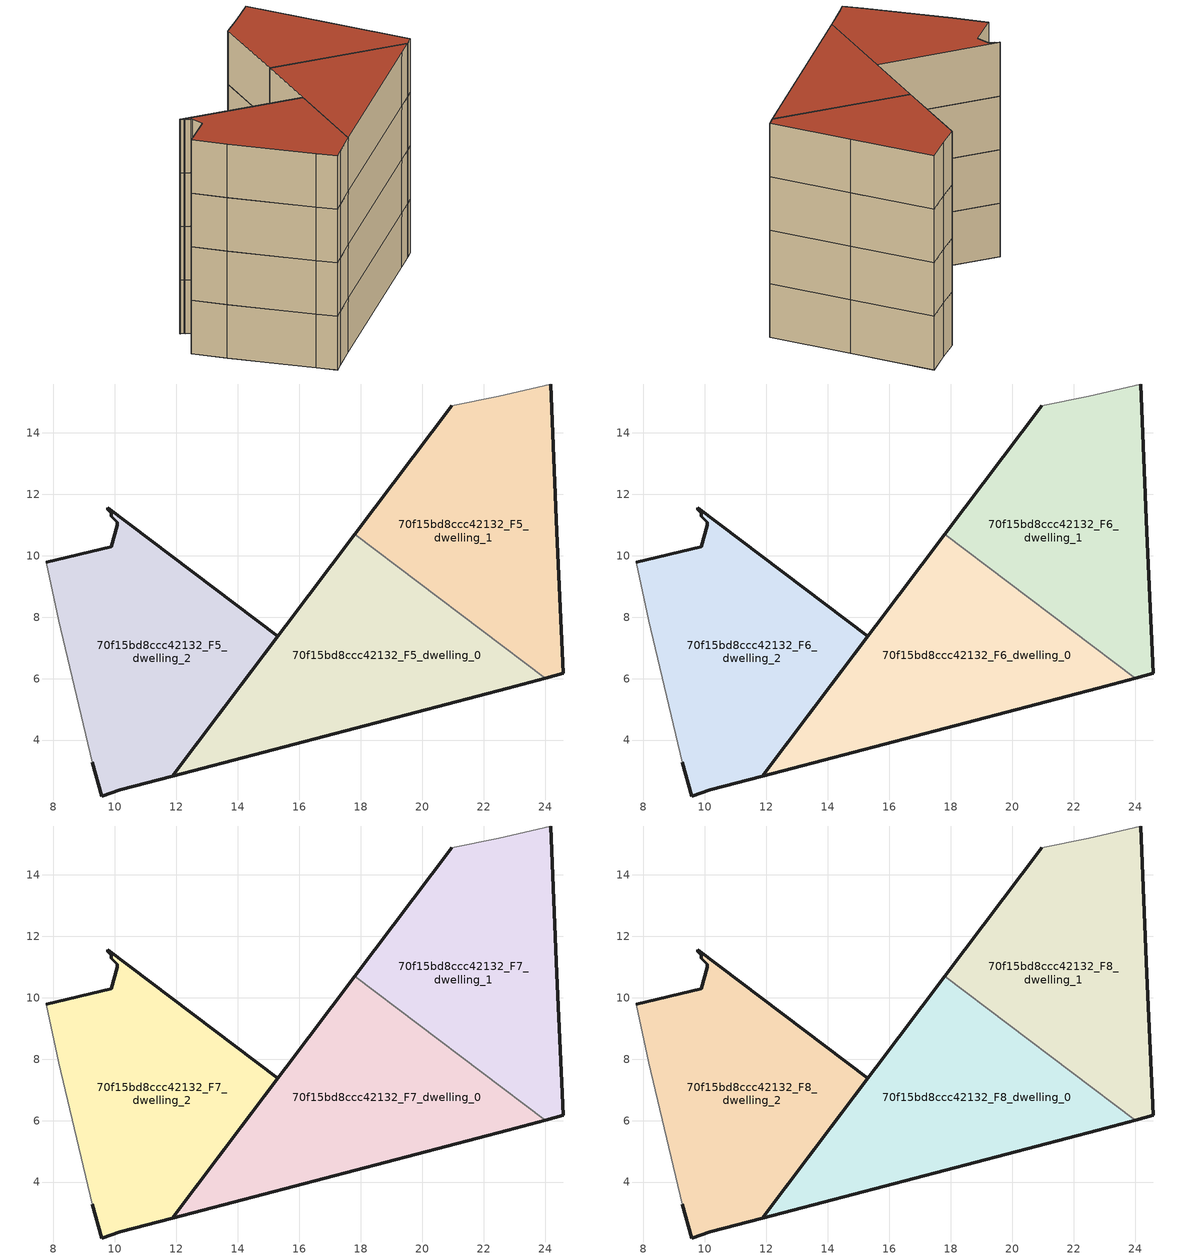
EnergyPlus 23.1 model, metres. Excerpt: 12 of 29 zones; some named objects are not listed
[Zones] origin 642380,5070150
70f15bd8ccc42132_F5_dwelling_0
 floor to 70f15bd8ccc42132_F4_dwelling_0 (EU_floor_Construction): 22.78,5.68 24,6.02 17.81,10.69 11.86,2.82 z15
 wall outside (EU_wall_Construction): 24,6.02 22.78,5.68 11.86,2.82 17.81,10.69 z15:18
 wall to 70f15bd8ccc42132_F5_dwelling_1 (EU_wall_Construction): 17.81,10.69 24,6.02 z15:18
70f15bd8ccc42132_F5_dwelling_1
 floor to 70f15bd8ccc42132_F4_dwelling_1 (EU_floor_Construction): 24.58,6.18 24.38,10.78 24.18,15.59 22.48,15.19 20.96,14.87 17.81,10.69 24,6.02 z15
 wall outside (EU_wall_Construction): 17.81,10.69 20.96,14.87 / 24.18,15.59 24.38,10.78 24.58,6.18 24,6.02 z15:18
 wall adiabatic (EU_wall_Construction): 20.96,14.87 22.48,15.19 24.18,15.59 z15:18
70f15bd8ccc42132_F5_dwelling_2
 floor to 70f15bd8ccc42132_F4_dwelling_2 (EU_floor_Construction): 11.86,2.82 15.3,7.38 9.77,11.55 9.77,11.49 9.87,11.39 9.87,11.29 10.07,11.09 10.07,10.99 9.87,10.29 7.77,9.79 8.17,7.88 9.27,3.28 9.57,2.18 10.17,2.38 z15
 wall outside (EU_wall_Construction): 7.77,9.79 9.87,10.29 10.07,10.99 10.07,11.09 9.87,11.29 9.87,11.39 9.77,11.49 9.77,11.55 15.3,7.38 11.86,2.82 10.17,2.38 9.57,2.18 9.27,3.28 z15:18
 wall adiabatic (EU_wall_Construction): 9.27,3.28 8.17,7.88 7.77,9.79 z15:18
70f15bd8ccc42132_F6_dwelling_0
 floor to 70f15bd8ccc42132_F5_dwelling_0 (EU_floor_Construction): 22.78,5.68 24,6.02 17.81,10.69 11.86,2.82 z18
 wall outside (EU_wall_Construction): 24,6.02 22.78,5.68 11.86,2.82 17.81,10.69 z18:21
 wall to 70f15bd8ccc42132_F6_dwelling_1 (EU_wall_Construction): 17.81,10.69 24,6.02 z18:21
70f15bd8ccc42132_F6_dwelling_1
 floor to 70f15bd8ccc42132_F5_dwelling_1 (EU_floor_Construction): 24.58,6.18 24.38,10.78 24.18,15.59 22.48,15.19 20.96,14.87 17.81,10.69 24,6.02 z18
 wall outside (EU_wall_Construction): 17.81,10.69 20.96,14.87 / 24.18,15.59 24.38,10.78 24.58,6.18 24,6.02 z18:21
 wall adiabatic (EU_wall_Construction): 20.96,14.87 22.48,15.19 24.18,15.59 z18:21
70f15bd8ccc42132_F6_dwelling_2
 floor to 70f15bd8ccc42132_F5_dwelling_2 (EU_floor_Construction): 11.86,2.82 15.3,7.38 9.77,11.55 9.77,11.49 9.87,11.39 9.87,11.29 10.07,11.09 10.07,10.99 9.87,10.29 7.77,9.79 8.17,7.88 9.27,3.28 9.57,2.18 10.17,2.38 z18
 wall outside (EU_wall_Construction): 7.77,9.79 9.87,10.29 10.07,10.99 10.07,11.09 9.87,11.29 9.87,11.39 9.77,11.49 9.77,11.55 15.3,7.38 11.86,2.82 10.17,2.38 9.57,2.18 9.27,3.28 z18:21
 wall adiabatic (EU_wall_Construction): 9.27,3.28 8.17,7.88 7.77,9.79 z18:21
70f15bd8ccc42132_F7_dwelling_0
 floor to 70f15bd8ccc42132_F6_dwelling_0 (EU_floor_Construction): 22.78,5.68 24,6.02 17.81,10.69 11.86,2.82 z21
 wall outside (EU_wall_Construction): 24,6.02 22.78,5.68 11.86,2.82 17.81,10.69 z21:24
 wall to 70f15bd8ccc42132_F7_dwelling_1 (EU_wall_Construction): 17.81,10.69 24,6.02 z21:24
70f15bd8ccc42132_F7_dwelling_1
 floor to 70f15bd8ccc42132_F6_dwelling_1 (EU_floor_Construction): 24.58,6.18 24.38,10.78 24.18,15.59 22.48,15.19 20.96,14.87 17.81,10.69 24,6.02 z21
 wall outside (EU_wall_Construction): 17.81,10.69 20.96,14.87 / 24.18,15.59 24.38,10.78 24.58,6.18 24,6.02 z21:24
 wall adiabatic (EU_wall_Construction): 20.96,14.87 22.48,15.19 24.18,15.59 z21:24
70f15bd8ccc42132_F7_dwelling_2
 floor to 70f15bd8ccc42132_F6_dwelling_2 (EU_floor_Construction): 11.86,2.82 15.3,7.38 9.77,11.55 9.77,11.49 9.87,11.39 9.87,11.29 10.07,11.09 10.07,10.99 9.87,10.29 7.77,9.79 8.17,7.88 9.27,3.28 9.57,2.18 10.17,2.38 z21
 wall outside (EU_wall_Construction): 7.77,9.79 9.87,10.29 10.07,10.99 10.07,11.09 9.87,11.29 9.87,11.39 9.77,11.49 9.77,11.55 15.3,7.38 11.86,2.82 10.17,2.38 9.57,2.18 9.27,3.28 z21:24
 wall adiabatic (EU_wall_Construction): 9.27,3.28 8.17,7.88 7.77,9.79 z21:24
70f15bd8ccc42132_F8_dwelling_0
 floor to 70f15bd8ccc42132_F7_dwelling_0 (EU_floor_Construction): 22.78,5.68 24,6.02 17.81,10.69 11.86,2.82 z24
 wall outside (EU_wall_Construction): 24,6.02 22.78,5.68 11.86,2.82 17.81,10.69 z24:27
 wall to 70f15bd8ccc42132_F8_dwelling_1 (EU_wall_Construction): 17.81,10.69 24,6.02 z24:27
 roof outside (EU_roof_Construction): 24,6.02 22.78,5.68 11.86,2.82 17.81,10.69 z27
70f15bd8ccc42132_F8_dwelling_1
 floor to 70f15bd8ccc42132_F7_dwelling_1 (EU_floor_Construction): 24.58,6.18 24.38,10.78 24.18,15.59 22.48,15.19 20.96,14.87 17.81,10.69 24,6.02 z24
 wall outside (EU_wall_Construction): 17.81,10.69 20.96,14.87 / 24.18,15.59 24.38,10.78 24.58,6.18 24,6.02 z24:27
 wall adiabatic (EU_wall_Construction): 20.96,14.87 22.48,15.19 24.18,15.59 z24:27
 roof outside (EU_roof_Construction): 24.18,15.59 24.38,10.78 24.58,6.18 24,6.02 17.81,10.69 20.96,14.87 22.48,15.19 z27
70f15bd8ccc42132_F8_dwelling_2
 floor to 70f15bd8ccc42132_F7_dwelling_2 (EU_floor_Construction): 11.86,2.82 15.3,7.38 9.77,11.55 9.77,11.49 9.87,11.39 9.87,11.29 10.07,11.09 10.07,10.99 9.87,10.29 7.77,9.79 8.17,7.88 9.27,3.28 9.57,2.18 10.17,2.38 z24
 wall outside (EU_wall_Construction): 7.77,9.79 9.87,10.29 10.07,10.99 10.07,11.09 9.87,11.29 9.87,11.39 9.77,11.49 9.77,11.55 15.3,7.38 11.86,2.82 10.17,2.38 9.57,2.18 9.27,3.28 z24:27
 wall adiabatic (EU_wall_Construction): 9.27,3.28 8.17,7.88 7.77,9.79 z24:27
 roof outside (EU_roof_Construction): 15.3,7.38 11.86,2.82 10.17,2.38 9.57,2.18 9.27,3.28 8.17,7.88 7.77,9.79 9.87,10.29 10.07,10.99 10.07,11.09 9.87,11.29 9.87,11.39 9.77,11.49 9.77,11.55 z27
[Building]
EU S2 Campaign: North Axis=0; Terrain=City; Solar Distribution=FullExterior
[Site:Location]
Lyon-Bron: Latitude=45.75; Longitude=5; Time Zone=1; Elevation=198
[SizingPeriod:WeatherFileDays]
AnnualSizingPeriod: Begin Month=1; Begin Day of Month=1; End Month=12; End Day of Month=31; Day of Week for Start Day=Monday; Use Weather File Daylight Saving Period=No; Use Weather File Rain and Snow Indicators=No
[MATERIAL]
EU_InternalMass_Material: Roughness=MediumRough; Thickness=0.1; Conductivity=1; Density=1800; Specific Heat=900; Thermal Absorptance=0.9; Solar Absorptance=0.7; Visible Absorptance=0.7
[MATERIAL:NOMASS] Roughness=MediumRough; Thermal Absorptance=0.9; Solar Absorptance=0.7; Visible Absorptance=0.7
Name | Thermal Resistance
EU_wall_NoMass | 0.776494
EU_roof_NoMass | 0.486893
EU_floor_NoMass | 0.421597
[CONSTRUCTION]
EU_wall_Construction: EU_wall_NoMass
EU_roof_Construction: EU_roof_NoMass
EU_floor_Construction: EU_floor_NoMass
EU_InternalMass_Construction: EU_InternalMass_Material
[ZONE] Type=1; Multiplier=1; Ceiling Height=autocalculate; Floor Area=autocalculate; Part of Total Floor Area=Yes
Name | Volume
70f15bd8ccc42132_F5_dwelling_0; 70f15bd8ccc42132_F6_dwelling_0; 70f15bd8ccc42132_F7_dwelling_0; 70f15bd8ccc42132_F8_dwelling_0; 70f15bd8ccc42132_F5_dwelling_1; 70f15bd8ccc42132_F6_dwelling_1; 70f15bd8ccc42132_F7_dwelling_1; 70f15bd8ccc42132_F8_dwelling_1 | 115.107
70f15bd8ccc42132_F5_dwelling_2; 70f15bd8ccc42132_F6_dwelling_2; 70f15bd8ccc42132_F7_dwelling_2; 70f15bd8ccc42132_F8_dwelling_2 | 115.108
[INTERNALMASS] Construction=EU_InternalMass_Construction
Name | Zone or ZoneList | Surface Area
70f15bd8ccc42132_F5_dwelling_0_EU_InternalMass | 70f15bd8ccc42132_F5_dwelling_0 | 51.1561
70f15bd8ccc42132_F5_dwelling_1_EU_InternalMass | 70f15bd8ccc42132_F5_dwelling_1 | 51.1556
70f15bd8ccc42132_F5_dwelling_2_EU_InternalMass | 70f15bd8ccc42132_F5_dwelling_2 | 51.1575
70f15bd8ccc42132_F6_dwelling_0_EU_InternalMass | 70f15bd8ccc42132_F6_dwelling_0 | 51.1561
70f15bd8ccc42132_F6_dwelling_1_EU_InternalMass | 70f15bd8ccc42132_F6_dwelling_1 | 51.1556
70f15bd8ccc42132_F6_dwelling_2_EU_InternalMass | 70f15bd8ccc42132_F6_dwelling_2 | 51.1575
70f15bd8ccc42132_F7_dwelling_0_EU_InternalMass | 70f15bd8ccc42132_F7_dwelling_0 | 51.1561
70f15bd8ccc42132_F7_dwelling_1_EU_InternalMass | 70f15bd8ccc42132_F7_dwelling_1 | 51.1556
70f15bd8ccc42132_F7_dwelling_2_EU_InternalMass | 70f15bd8ccc42132_F7_dwelling_2 | 51.1575
70f15bd8ccc42132_F8_dwelling_0_EU_InternalMass | 70f15bd8ccc42132_F8_dwelling_0 | 51.1561
70f15bd8ccc42132_F8_dwelling_1_EU_InternalMass | 70f15bd8ccc42132_F8_dwelling_1 | 51.1556
70f15bd8ccc42132_F8_dwelling_2_EU_InternalMass | 70f15bd8ccc42132_F8_dwelling_2 | 51.1575
[OTHEREQUIPMENT] Fuel Type=Electricity; Design Level Calculation Method=Watts/Area; Power per Zone Floor Area=1; Fraction Latent=0; Fraction Radiant=0; Fraction Lost=0; Carbon Dioxide Generation Rate=0; EndUse Subcategory=EU_Step8_InternalGains
Name | Zone or ZoneList or Space or SpaceList | Schedule
EU_Step8_InternalGain_70f15bd8ccc42132_F5_dwelling_0_f000 | 70f15bd8ccc42132_F5_dwelling_0 | EU_Step8_GainSchedule_70f15bd8ccc42132_F5_dwelling_0_f000
EU_Step8_InternalGain_70f15bd8ccc42132_F5_dwelling_1_f000 | 70f15bd8ccc42132_F5_dwelling_1 | EU_Step8_GainSchedule_70f15bd8ccc42132_F5_dwelling_1_f000
EU_Step8_InternalGain_70f15bd8ccc42132_F5_dwelling_2_f000 | 70f15bd8ccc42132_F5_dwelling_2 | EU_Step8_GainSchedule_70f15bd8ccc42132_F5_dwelling_2_f000
EU_Step8_InternalGain_70f15bd8ccc42132_F6_dwelling_0_f000 | 70f15bd8ccc42132_F6_dwelling_0 | EU_Step8_GainSchedule_70f15bd8ccc42132_F6_dwelling_0_f000
EU_Step8_InternalGain_70f15bd8ccc42132_F6_dwelling_1_f000 | 70f15bd8ccc42132_F6_dwelling_1 | EU_Step8_GainSchedule_70f15bd8ccc42132_F6_dwelling_1_f000
EU_Step8_InternalGain_70f15bd8ccc42132_F6_dwelling_2_f000 | 70f15bd8ccc42132_F6_dwelling_2 | EU_Step8_GainSchedule_70f15bd8ccc42132_F6_dwelling_2_f000
EU_Step8_InternalGain_70f15bd8ccc42132_F7_dwelling_0_f000 | 70f15bd8ccc42132_F7_dwelling_0 | EU_Step8_GainSchedule_70f15bd8ccc42132_F7_dwelling_0_f000
EU_Step8_InternalGain_70f15bd8ccc42132_F7_dwelling_1_f000 | 70f15bd8ccc42132_F7_dwelling_1 | EU_Step8_GainSchedule_70f15bd8ccc42132_F7_dwelling_1_f000
EU_Step8_InternalGain_70f15bd8ccc42132_F7_dwelling_2_f000 | 70f15bd8ccc42132_F7_dwelling_2 | EU_Step8_GainSchedule_70f15bd8ccc42132_F7_dwelling_2_f000
EU_Step8_InternalGain_70f15bd8ccc42132_F8_dwelling_0_f000 | 70f15bd8ccc42132_F8_dwelling_0 | EU_Step8_GainSchedule_70f15bd8ccc42132_F8_dwelling_0_f000
EU_Step8_InternalGain_70f15bd8ccc42132_F8_dwelling_1_f000 | 70f15bd8ccc42132_F8_dwelling_1 | EU_Step8_GainSchedule_70f15bd8ccc42132_F8_dwelling_1_f000
EU_Step8_InternalGain_70f15bd8ccc42132_F8_dwelling_2_f000 | 70f15bd8ccc42132_F8_dwelling_2 | EU_Step8_GainSchedule_70f15bd8ccc42132_F8_dwelling_2_f000
[ZONEVENTILATION:DESIGNFLOWRATE] Schedule=EU_AlwaysOn; Design Flow Rate Calculation Method=AirChanges/Hour; Air Changes per Hour=0.693814; Ventilation Type=Natural; Fan Pressure Rise=0; Fan Total Efficiency=1; Constant Term Coefficient=1; Temperature Term Coefficient=0; Velocity Term Coefficient=0; Velocity Squared Term Coefficient=0; Minimum Indoor Temperature=-100; Maximum Indoor Temperature=100; Delta Temperature=-100; Minimum Outdoor Temperature=-100; Maximum Outdoor Temperature=100; Maximum Wind Speed=40
Name | Zone or ZoneList or Space or SpaceList
EU_ConstantAir_70f15bd8ccc42132_F5_dwelling_0 | 70f15bd8ccc42132_F5_dwelling_0
EU_ConstantAir_70f15bd8ccc42132_F5_dwelling_1 | 70f15bd8ccc42132_F5_dwelling_1
EU_ConstantAir_70f15bd8ccc42132_F5_dwelling_2 | 70f15bd8ccc42132_F5_dwelling_2
EU_ConstantAir_70f15bd8ccc42132_F6_dwelling_0 | 70f15bd8ccc42132_F6_dwelling_0
EU_ConstantAir_70f15bd8ccc42132_F6_dwelling_1 | 70f15bd8ccc42132_F6_dwelling_1
EU_ConstantAir_70f15bd8ccc42132_F6_dwelling_2 | 70f15bd8ccc42132_F6_dwelling_2
EU_ConstantAir_70f15bd8ccc42132_F7_dwelling_0 | 70f15bd8ccc42132_F7_dwelling_0
EU_ConstantAir_70f15bd8ccc42132_F7_dwelling_1 | 70f15bd8ccc42132_F7_dwelling_1
EU_ConstantAir_70f15bd8ccc42132_F7_dwelling_2 | 70f15bd8ccc42132_F7_dwelling_2
EU_ConstantAir_70f15bd8ccc42132_F8_dwelling_0 | 70f15bd8ccc42132_F8_dwelling_0
EU_ConstantAir_70f15bd8ccc42132_F8_dwelling_1 | 70f15bd8ccc42132_F8_dwelling_1
EU_ConstantAir_70f15bd8ccc42132_F8_dwelling_2 | 70f15bd8ccc42132_F8_dwelling_2
[HVACTEMPLATE:ZONE:IDEALLOADSAIRSYSTEM] System Availability Schedule=EU_AlwaysOn; Maximum Heating Supply Air Temperature=50; Minimum Cooling Supply Air Temperature=13; Maximum Heating Supply Air Humidity Ratio=0.0156; Minimum Cooling Supply Air Humidity Ratio=0.0077; Heating Limit=NoLimit; Cooling Limit=NoLimit; Heating Availability Schedule=EU_AlwaysOn; Cooling Availability Schedule=EU_CoolingOff; Dehumidification Control Type=ConstantSensibleHeatRatio; Cooling Sensible Heat Ratio=0.7; Dehumidification Setpoint=60; Humidification Control Type=None; Humidification Setpoint=30; Outdoor Air Method=None; Outdoor Air Flow Rate per Person=0.00944; Outdoor Air Flow Rate per Zone Floor Area=0; Outdoor Air Flow Rate per Zone=0; Demand Controlled Ventilation Type=None; Outdoor Air Economizer Type=NoEconomizer; Heat Recovery Type=None; Sensible Heat Recovery Effectiveness=0.7; Latent Heat Recovery Effectiveness=0.65
Name | Template Thermostat
70f15bd8ccc42132_F5_dwelling_0 | EU_HeatOnly_70f15bd8ccc42132_F5_dwelling_0
70f15bd8ccc42132_F5_dwelling_1 | EU_HeatOnly_70f15bd8ccc42132_F5_dwelling_1
70f15bd8ccc42132_F5_dwelling_2 | EU_HeatOnly_70f15bd8ccc42132_F5_dwelling_2
70f15bd8ccc42132_F6_dwelling_0 | EU_HeatOnly_70f15bd8ccc42132_F6_dwelling_0
70f15bd8ccc42132_F6_dwelling_1 | EU_HeatOnly_70f15bd8ccc42132_F6_dwelling_1
70f15bd8ccc42132_F6_dwelling_2 | EU_HeatOnly_70f15bd8ccc42132_F6_dwelling_2
70f15bd8ccc42132_F7_dwelling_0 | EU_HeatOnly_70f15bd8ccc42132_F7_dwelling_0
70f15bd8ccc42132_F7_dwelling_1 | EU_HeatOnly_70f15bd8ccc42132_F7_dwelling_1
70f15bd8ccc42132_F7_dwelling_2 | EU_HeatOnly_70f15bd8ccc42132_F7_dwelling_2
70f15bd8ccc42132_F8_dwelling_0 | EU_HeatOnly_70f15bd8ccc42132_F8_dwelling_0
70f15bd8ccc42132_F8_dwelling_1 | EU_HeatOnly_70f15bd8ccc42132_F8_dwelling_1
70f15bd8ccc42132_F8_dwelling_2 | EU_HeatOnly_70f15bd8ccc42132_F8_dwelling_2
[SIZING:ZONE] Zone Cooling Design Supply Air Temperature Input Method=SupplyAirTemperature; Zone Cooling Design Supply Air Temperature=13; Zone Heating Design Supply Air Temperature Input Method=SupplyAirTemperature; Zone Heating Design Supply Air Temperature=50; Zone Cooling Design Supply Air Humidity Ratio=0.008; Zone Heating Design Supply Air Humidity Ratio=0.008; Cooling Design Air Flow Method=DesignDay; Cooling Design Air Flow Rate=0; Cooling Minimum Air Flow per Zone Floor Area=0.000762; Cooling Minimum Air Flow=0; Cooling Minimum Air Flow Fraction=0.2; Heating Design Air Flow Method=DesignDay; Heating Design Air Flow Rate=0; Heating Maximum Air Flow per Zone Floor Area=0.002032; Heating Maximum Air Flow=0.141576; Heating Maximum Air Flow Fraction=0.3; Account for Dedicated Outdoor Air System=No; Dedicated Outdoor Air System Control Strategy=NeutralSupplyAir; Dedicated Outdoor Air Low Setpoint Temperature for Design=autosize; Dedicated Outdoor Air High Setpoint Temperature for Design=autosize; Zone Load Sizing Method=Sensible Load Only No Latent Load; Zone Latent Cooling Design Supply Air Humidity Ratio Input Method=HumidityRatioDifference; Zone Cooling Design Supply Air Humidity Ratio Difference=0.005; Zone Latent Heating Design Supply Air Humidity Ratio Input Method=HumidityRatioDifference; Zone Humidification Design Supply Air Humidity Ratio Difference=0.005
70f15bd8ccc42132_F5_dwelling_0; 70f15bd8ccc42132_F5_dwelling_1; 70f15bd8ccc42132_F5_dwelling_2; 70f15bd8ccc42132_F6_dwelling_0; 70f15bd8ccc42132_F6_dwelling_1; 70f15bd8ccc42132_F6_dwelling_2; 70f15bd8ccc42132_F7_dwelling_0; 70f15bd8ccc42132_F7_dwelling_1; 70f15bd8ccc42132_F7_dwelling_2; 70f15bd8ccc42132_F8_dwelling_0; 70f15bd8ccc42132_F8_dwelling_1; 70f15bd8ccc42132_F8_dwelling_2
[SCHEDULE:CONSTANT]
Name | Hourly Value
EU_AlwaysOn | 1
EU_CoolingOff | 0
[SCHEDULE:FILE] Column Number=1; Rows to Skip at Top=0; Number of Hours of Data=8760; Column Separator=Comma; Interpolate to Timestep=No; Minutes per Item=60; Adjust Schedule for Daylight Savings=Yes
Name | File
EU_Step8_GainSchedule_70f15bd8ccc42132_F5_dwelling_0_f000 | ../../schedules/70f15bd8ccc42132/70f15bd8ccc42132_F5_dwelling_0_f000_gain.csv
EU_Step8_GainSchedule_70f15bd8ccc42132_F5_dwelling_1_f000 | ../../schedules/70f15bd8ccc42132/70f15bd8ccc42132_F5_dwelling_1_f000_gain.csv
EU_Step8_GainSchedule_70f15bd8ccc42132_F5_dwelling_2_f000 | ../../schedules/70f15bd8ccc42132/70f15bd8ccc42132_F5_dwelling_2_f000_gain.csv
EU_Step8_GainSchedule_70f15bd8ccc42132_F6_dwelling_0_f000 | ../../schedules/70f15bd8ccc42132/70f15bd8ccc42132_F6_dwelling_0_f000_gain.csv
EU_Step8_GainSchedule_70f15bd8ccc42132_F6_dwelling_1_f000 | ../../schedules/70f15bd8ccc42132/70f15bd8ccc42132_F6_dwelling_1_f000_gain.csv
EU_Step8_GainSchedule_70f15bd8ccc42132_F6_dwelling_2_f000 | ../../schedules/70f15bd8ccc42132/70f15bd8ccc42132_F6_dwelling_2_f000_gain.csv
EU_Step8_GainSchedule_70f15bd8ccc42132_F7_dwelling_0_f000 | ../../schedules/70f15bd8ccc42132/70f15bd8ccc42132_F7_dwelling_0_f000_gain.csv
EU_Step8_GainSchedule_70f15bd8ccc42132_F7_dwelling_1_f000 | ../../schedules/70f15bd8ccc42132/70f15bd8ccc42132_F7_dwelling_1_f000_gain.csv
EU_Step8_GainSchedule_70f15bd8ccc42132_F7_dwelling_2_f000 | ../../schedules/70f15bd8ccc42132/70f15bd8ccc42132_F7_dwelling_2_f000_gain.csv
EU_Step8_GainSchedule_70f15bd8ccc42132_F8_dwelling_0_f000 | ../../schedules/70f15bd8ccc42132/70f15bd8ccc42132_F8_dwelling_0_f000_gain.csv
EU_Step8_GainSchedule_70f15bd8ccc42132_F8_dwelling_1_f000 | ../../schedules/70f15bd8ccc42132/70f15bd8ccc42132_F8_dwelling_1_f000_gain.csv
EU_Step8_GainSchedule_70f15bd8ccc42132_F8_dwelling_2_f000 | ../../schedules/70f15bd8ccc42132/70f15bd8ccc42132_F8_dwelling_2_f000_gain.csv
